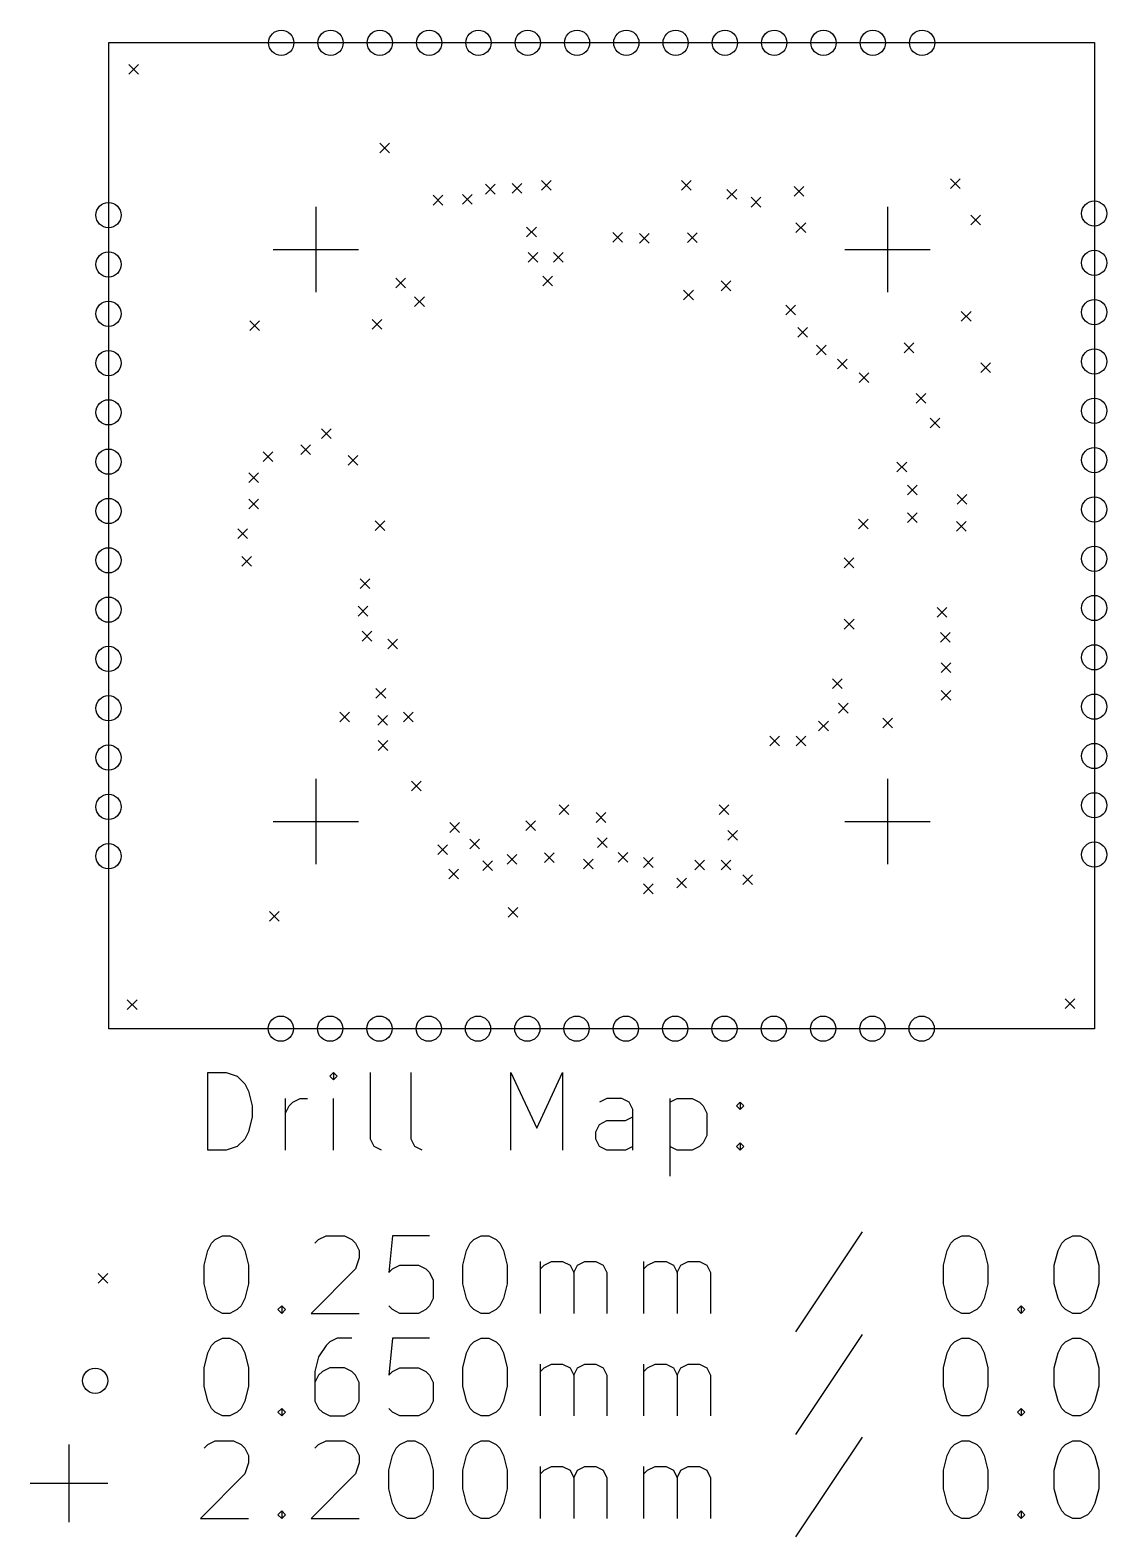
# Model space of a CAD drawing. Extents: x 4.76 to 6.82, y -4.71 to -3.17.
# Drawn here: x 4.76 to 5.852, y -4.695 to -3.168 of the extents above; entities that cross this region are included whole.
import ezdxf

# ---------------------------------------------------------------- set-up
doc = ezdxf.new("R2010")
doc.units = 0
doc.header["$MEASUREMENT"] = 0
doc.layers.add('BLACK', color=7, linetype='CONTINUOUS')

msp = doc.modelspace()

# ---------------------------------------------------------------- linework, layer by layer
at = {"layer": 'BLACK', "linetype": 'CONTINUOUS'}
for p, q in [((4.84, -4.18), (4.84, -3.18)), ((4.84, -3.18), (5.84, -3.18)), ((5.84, -3.18), (5.84, -4.18)), ((4.86025, -3.20238), (4.87009, -3.21222)), ((4.87009, -3.20238), (4.86025, -3.21222)), ((5.11489, -3.28226), (5.12473, -3.2921)), ((5.12473, -3.28226), (5.11489, -3.2921)), ((5.22227, -3.32389), (5.23211, -3.33373)), ((5.23211, -3.32389), (5.22227, -3.33373)), ((5.24908, -3.32308), (5.25892, -3.33292)), ((5.25892, -3.32308), (5.24908, -3.33292)), ((5.27908, -3.3199), (5.28892, -3.32974)), ((5.28892, -3.3199), (5.27908, -3.32974)), ((5.42108, -3.3199), (5.43092, -3.32974)), ((5.43092, -3.3199), (5.42108, -3.32974)), ((5.46708, -3.32908), (5.47692, -3.33892)), ((5.47692, -3.32908), (5.46708, -3.33892)), ((5.53529, -3.32625), (5.54513, -3.33609)), ((5.54513, -3.32625), (5.53529, -3.33609)), ((5.69377, -3.31839), (5.70361, -3.32823)), ((5.70361, -3.31839), (5.69377, -3.32823)), ((5.16908, -3.33508), (5.17892, -3.34492)), ((5.17892, -3.33508), (5.16908, -3.34492)), ((5.19879, -3.33426), (5.20864, -3.3441)), ((5.20864, -3.33426), (5.19879, -3.3441)), ((5.49146, -3.33709), (5.5013, -3.34693)), ((5.5013, -3.33709), (5.49146, -3.34693)), ((5.05, -3.34669), (5.05, -3.43331)), ((5.63, -3.34669), (5.63, -3.43331)), ((5.71426, -3.35508), (5.7241, -3.36492)), ((5.7241, -3.35508), (5.71426, -3.36492)), ((5.26389, -3.36739), (5.27373, -3.37724)), ((5.27373, -3.36739), (5.26389, -3.37724)), ((5.35139, -3.37277), (5.36123, -3.38261)), ((5.36123, -3.37277), (5.35139, -3.38261)), ((5.37841, -3.37379), (5.38825, -3.38363)), ((5.38825, -3.37379), (5.37841, -3.38363)), ((5.42708, -3.37308), (5.43692, -3.38292)), ((5.43692, -3.37308), (5.42708, -3.38292)), ((5.53708, -3.36308), (5.54692, -3.37292)), ((5.54692, -3.36308), (5.53708, -3.37292)), ((5.00669, -3.39), (5.09331, -3.39)), ((5.58669, -3.39), (5.67331, -3.39)), ((5.26544, -3.39301), (5.27528, -3.40286)), ((5.27528, -3.39301), (5.26544, -3.40286)), ((5.2911, -3.39294), (5.30094, -3.40278)), ((5.30094, -3.39294), (5.2911, -3.40278)), ((5.13108, -3.41908), (5.14092, -3.42892)), ((5.14092, -3.41908), (5.13108, -3.42892)), ((5.2804, -3.41708), (5.29024, -3.42692)), ((5.29024, -3.41708), (5.2804, -3.42692)), ((5.42314, -3.43118), (5.43298, -3.44102)), ((5.43298, -3.43118), (5.42314, -3.44102)), ((5.46108, -3.4219), (5.47092, -3.43174)), ((5.47092, -3.4219), (5.46108, -3.43174)), ((5.15028, -3.43795), (5.16012, -3.44779)), ((5.16012, -3.43795), (5.15028, -3.44779)), ((5.52679, -3.44655), (5.53663, -3.45639)), ((5.53663, -3.44655), (5.52679, -3.45639)), ((4.98308, -3.46224), (4.99292, -3.47208)), ((4.99292, -3.46224), (4.98308, -3.47208)), ((5.10708, -3.46108), (5.11692, -3.47092)), ((5.11692, -3.46108), (5.10708, -3.47092)), ((5.70477, -3.45277), (5.71461, -3.46261)), ((5.71461, -3.45277), (5.70477, -3.46261)), ((5.53908, -3.46908), (5.54892, -3.47892)), ((5.54892, -3.46908), (5.53908, -3.47892)), ((5.55772, -3.48684), (5.56757, -3.49668)), ((5.56757, -3.48684), (5.55772, -3.49668)), ((5.64677, -3.48477), (5.65661, -3.49461)), ((5.65661, -3.48477), (5.64677, -3.49461)), ((5.57908, -3.50108), (5.58892, -3.51092)), ((5.58892, -3.50108), (5.57908, -3.51092)), ((5.72456, -3.50498), (5.7344, -3.51483)), ((5.7344, -3.50498), (5.72456, -3.51483)), ((5.60108, -3.51508), (5.61092, -3.52492)), ((5.61092, -3.51508), (5.60108, -3.52492)), ((5.65908, -3.53608), (5.66892, -3.54592)), ((5.66892, -3.53608), (5.65908, -3.54592)), ((5.05577, -3.57177), (5.06561, -3.58161)), ((5.06561, -3.57177), (5.05577, -3.58161)), ((5.67308, -3.56108), (5.68292, -3.57092)), ((5.68292, -3.56108), (5.67308, -3.57092)), ((5.0349, -3.58808), (5.04474, -3.59792)), ((5.04474, -3.58808), (5.0349, -3.59792)), ((4.99667, -3.59523), (5.00651, -3.60507)), ((5.00651, -3.59523), (4.99667, -3.60507)), ((5.08277, -3.59877), (5.09261, -3.60861)), ((5.09261, -3.59877), (5.08277, -3.60861)), ((4.98197, -3.61626), (4.99181, -3.62611)), ((4.99181, -3.61626), (4.98197, -3.62611)), ((5.63953, -3.60567), (5.64937, -3.61551)), ((5.64937, -3.60567), (5.63953, -3.61551)), ((5.65014, -3.62904), (5.65998, -3.63888)), ((5.65998, -3.62904), (5.65014, -3.63888)), ((4.98212, -3.64304), (4.99196, -3.65288)), ((4.99196, -3.64304), (4.98212, -3.65288)), ((5.70044, -3.63848), (5.71028, -3.64832)), ((5.71028, -3.63848), (5.70044, -3.64832)), ((5.11027, -3.66508), (5.12012, -3.67492)), ((5.12012, -3.66508), (5.11027, -3.67492)), ((5.60051, -3.66337), (5.61036, -3.67322)), ((5.61036, -3.66337), (5.60051, -3.67322)), ((5.65014, -3.65708), (5.65998, -3.66692)), ((5.65998, -3.65708), (5.65014, -3.66692)), ((5.69977, -3.66577), (5.70961, -3.67561)), ((5.70961, -3.66577), (5.69977, -3.67561)), ((4.97108, -3.67308), (4.98092, -3.68292)), ((4.98092, -3.67308), (4.97108, -3.68292)), ((4.97508, -3.70108), (4.98492, -3.71092)), ((4.98492, -3.70108), (4.97508, -3.71092)), ((5.58586, -3.70274), (5.59571, -3.71259)), ((5.59571, -3.70274), (5.58586, -3.71259)), ((5.09508, -3.72378), (5.10492, -3.73362)), ((5.10492, -3.72378), (5.09508, -3.73362)), ((5.09286, -3.75176), (5.1027, -3.7616)), ((5.1027, -3.75176), (5.09286, -3.7616)), ((5.68035, -3.75297), (5.69019, -3.76281)), ((5.69019, -3.75297), (5.68035, -3.76281)), ((5.58608, -3.76495), (5.59592, -3.77479)), ((5.59592, -3.76495), (5.58608, -3.77479)), ((5.09708, -3.77708), (5.10692, -3.78692)), ((5.10692, -3.77708), (5.09708, -3.78692)), ((5.12308, -3.78508), (5.13292, -3.79492)), ((5.13292, -3.78508), (5.12308, -3.79492)), ((5.68375, -3.77841), (5.69359, -3.78825)), ((5.69359, -3.77841), (5.68375, -3.78825)), ((5.68426, -3.80908), (5.6941, -3.81892)), ((5.6941, -3.80908), (5.68426, -3.81892)), ((5.57413, -3.82511), (5.58398, -3.83495)), ((5.58398, -3.82511), (5.57413, -3.83495)), ((5.11108, -3.83508), (5.12092, -3.84492)), ((5.12092, -3.83508), (5.11108, -3.84492)), ((5.68426, -3.83708), (5.6941, -3.84692)), ((5.6941, -3.83708), (5.68426, -3.84692)), ((5.07426, -3.85908), (5.0841, -3.86892)), ((5.0841, -3.85908), (5.07426, -3.86892)), ((5.11305, -3.86229), (5.12289, -3.87213)), ((5.12289, -3.86229), (5.11305, -3.87213)), ((5.13908, -3.85908), (5.14892, -3.86892)), ((5.14892, -3.85908), (5.13908, -3.86892)), ((5.58008, -3.85008), (5.58992, -3.85992)), ((5.58992, -3.85008), (5.58008, -3.85992)), ((5.56008, -3.86808), (5.56992, -3.87792)), ((5.56992, -3.86808), (5.56008, -3.87792)), ((5.62508, -3.86508), (5.63492, -3.87492)), ((5.63492, -3.86508), (5.62508, -3.87492)), ((5.11333, -3.88795), (5.12317, -3.89779)), ((5.12317, -3.88795), (5.11333, -3.89779)), ((5.51065, -3.88327), (5.52049, -3.89311)), ((5.52049, -3.88327), (5.51065, -3.89311)), ((5.53727, -3.88327), (5.54711, -3.89311)), ((5.54711, -3.88327), (5.53727, -3.89311)), ((5.05, -3.92669), (5.05, -4.01331)), ((5.14708, -3.9289), (5.15692, -3.93874)), ((5.15692, -3.9289), (5.14708, -3.93874)), ((5.63, -3.92669), (5.63, -4.01331)), ((5.29684, -3.95307), (5.30668, -3.96291)), ((5.30668, -3.95307), (5.29684, -3.96291)), ((5.45908, -3.95308), (5.46892, -3.96292)), ((5.46892, -3.95308), (5.45908, -3.96292)), ((5.00669, -3.97), (5.09331, -3.97)), ((5.18608, -3.97108), (5.19592, -3.98092)), ((5.19592, -3.97108), (5.18608, -3.98092)), ((5.26303, -3.96908), (5.27287, -3.97892)), ((5.27287, -3.96908), (5.26303, -3.97892)), ((5.33448, -3.96095), (5.34432, -3.9708)), ((5.34432, -3.96095), (5.33448, -3.9708)), ((5.58669, -3.97), (5.67331, -3.97)), ((5.3356, -3.98659), (5.34544, -3.99644)), ((5.34544, -3.98659), (5.3356, -3.99644)), ((5.46808, -3.97908), (5.47792, -3.98892)), ((5.47792, -3.97908), (5.46808, -3.98892)), ((5.17371, -3.99357), (5.18355, -4.00341)), ((5.18355, -3.99357), (5.17371, -4.00341)), ((5.20612, -3.9879), (5.21596, -3.99774)), ((5.21596, -3.9879), (5.20612, -3.99774)), ((5.28185, -4.00166), (5.29169, -4.01151)), ((5.29169, -4.00166), (5.28185, -4.01151)), ((5.35665, -4.00128), (5.36649, -4.01112)), ((5.36649, -4.00128), (5.35665, -4.01112)), ((5.21937, -4.00988), (5.22922, -4.01972)), ((5.22922, -4.00988), (5.21937, -4.01972)), ((5.2442, -4.00338), (5.25404, -4.01322)), ((5.25404, -4.00338), (5.2442, -4.01322)), ((5.3215, -4.00804), (5.33134, -4.01788)), ((5.33134, -4.00804), (5.3215, -4.01788)), ((5.38226, -4.00655), (5.3921, -4.01639)), ((5.3921, -4.00655), (5.38226, -4.01639)), ((5.43446, -4.00908), (5.4443, -4.01892)), ((5.4443, -4.00908), (5.43446, -4.01892)), ((5.46108, -4.00908), (5.47092, -4.01892)), ((5.47092, -4.00908), (5.46108, -4.01892)), ((5.18508, -4.01826), (5.19492, -4.0281)), ((5.19492, -4.01826), (5.18508, -4.0281)), ((5.41631, -4.02723), (5.42615, -4.03707)), ((5.42615, -4.02723), (5.41631, -4.03707)), ((5.48308, -4.02408), (5.49292, -4.03392)), ((5.49292, -4.02408), (5.48308, -4.03392)), ((5.38246, -4.03326), (5.3923, -4.0431)), ((5.3923, -4.03326), (5.38246, -4.0431)), ((5.00308, -4.06108), (5.01292, -4.07092)), ((5.01292, -4.06108), (5.00308, -4.07092)), ((5.24508, -4.05708), (5.25492, -4.06692)), ((5.25492, -4.05708), (5.24508, -4.06692)), ((4.85886, -4.15059), (4.8687, -4.16043)), ((4.8687, -4.15059), (4.85886, -4.16043)), ((5.81004, -4.1498), (5.81988, -4.15965)), ((5.81988, -4.1498), (5.81004, -4.15965)), ((5.84, -4.18), (4.84, -4.18)), ((4.94044, -4.30322), (4.94044, -4.22448)), ((4.94044, -4.22448), (4.95919, -4.22448)), ((4.95919, -4.22448), (4.97044, -4.22823)), ((4.97044, -4.22823), (4.97794, -4.23573)), ((5.06792, -4.22448), (5.06418, -4.22823)), ((5.06418, -4.22823), (5.06792, -4.23198)), ((5.07167, -4.22823), (5.06792, -4.22448)), ((5.06792, -4.22448), (5.06792, -4.23198)), ((5.06792, -4.23198), (5.07167, -4.22823)), ((5.10542, -4.29197), (5.10542, -4.22448)), ((5.14666, -4.29197), (5.14666, -4.22448)), ((5.2479, -4.30322), (5.2479, -4.22448)), ((5.2479, -4.22448), (5.27415, -4.28072)), ((5.27415, -4.28072), (5.3004, -4.22448)), ((5.3004, -4.22448), (5.3004, -4.30322)), ((4.97794, -4.23573), (4.98169, -4.24323)), ((4.98169, -4.24323), (4.98543, -4.25822)), ((4.98543, -4.25822), (4.98543, -4.26947)), ((5.01918, -4.30322), (5.01918, -4.25073)), ((5.01918, -4.26572), (5.02293, -4.25822)), ((5.02293, -4.25822), (5.02668, -4.25448)), ((5.02668, -4.25448), (5.03418, -4.25073)), ((5.03418, -4.25073), (5.04168, -4.25073)), ((5.06792, -4.30322), (5.06792, -4.25073)), ((5.34539, -4.25073), (5.33789, -4.25448)), ((5.36039, -4.25073), (5.34539, -4.25073)), ((5.36789, -4.25448), (5.36039, -4.25073)), ((5.37164, -4.26197), (5.36789, -4.25448)), ((5.37164, -4.30322), (5.37164, -4.26197)), ((5.40913, -4.25073), (5.40913, -4.32947)), ((5.40913, -4.25448), (5.41663, -4.25073)), ((5.41663, -4.25073), (5.43163, -4.25073)), ((5.43163, -4.25073), (5.43913, -4.25448)), ((5.43913, -4.25448), (5.44288, -4.25822)), ((5.44288, -4.25822), (5.44663, -4.26572)), ((5.47662, -4.25822), (5.48037, -4.25448)), ((5.48037, -4.26197), (5.47662, -4.25822)), ((5.48037, -4.25448), (5.48412, -4.25822)), ((5.48037, -4.25448), (5.48037, -4.26197)), ((5.48412, -4.25822), (5.48037, -4.26197)), ((4.98543, -4.26947), (4.98169, -4.28447)), ((5.33414, -4.28447), (5.33789, -4.27697)), ((5.33789, -4.27697), (5.34539, -4.27322)), ((5.34539, -4.27322), (5.36414, -4.27322)), ((5.36414, -4.27322), (5.37164, -4.26947)), ((5.44663, -4.26572), (5.44663, -4.28822)), ((4.97794, -4.29197), (4.97044, -4.29947)), ((4.98169, -4.28447), (4.97794, -4.29197)), ((5.10917, -4.29947), (5.10542, -4.29197)), ((5.15041, -4.29947), (5.14666, -4.29197)), ((5.33414, -4.29197), (5.33414, -4.28447)), ((5.33789, -4.29947), (5.33414, -4.29197)), ((5.44663, -4.28822), (5.44288, -4.29572)), ((4.95919, -4.30322), (4.94044, -4.30322)), ((4.97044, -4.29947), (4.95919, -4.30322)), ((5.11667, -4.30322), (5.10917, -4.29947)), ((5.15791, -4.30322), (5.15041, -4.29947)), ((5.34539, -4.30322), (5.33789, -4.29947)), ((5.36414, -4.30322), (5.34539, -4.30322)), ((5.37164, -4.29947), (5.36414, -4.30322)), ((5.41663, -4.30322), (5.40913, -4.29947)), ((5.43163, -4.30322), (5.41663, -4.30322)), ((5.43913, -4.29947), (5.43163, -4.30322)), ((5.44288, -4.29572), (5.43913, -4.29947)), ((5.47662, -4.29947), (5.48037, -4.29572)), ((5.48037, -4.30322), (5.47662, -4.29947)), ((5.48037, -4.29572), (5.48412, -4.29947)), ((5.48037, -4.29572), (5.48037, -4.30322)), ((5.48412, -4.29947), (5.48037, -4.30322)), ((4.94044, -4.40483), (4.94419, -4.39733)), ((4.94419, -4.39733), (4.94794, -4.39358)), ((4.94794, -4.39358), (4.95544, -4.38983)), ((4.95544, -4.38983), (4.96294, -4.38983)), ((4.96294, -4.38983), (4.97044, -4.39358)), ((4.97044, -4.39358), (4.97419, -4.39733)), ((4.97419, -4.39733), (4.97794, -4.40483)), ((5.04918, -4.39733), (5.05293, -4.39358)), ((5.05293, -4.39358), (5.06043, -4.38983)), ((5.06043, -4.38983), (5.07917, -4.38983)), ((5.07917, -4.38983), (5.08667, -4.39358)), ((5.08667, -4.39358), (5.09042, -4.39733)), ((5.09042, -4.39733), (5.09417, -4.40483)), ((5.12792, -4.38983), (5.12417, -4.42733)), ((5.16541, -4.38983), (5.12792, -4.38983)), ((5.20291, -4.40483), (5.20666, -4.39733)), ((5.20666, -4.39733), (5.21041, -4.39358)), ((5.21041, -4.39358), (5.21791, -4.38983)), ((5.21791, -4.38983), (5.2254, -4.38983)), ((5.2254, -4.38983), (5.2329, -4.39358)), ((5.2329, -4.39358), (5.23665, -4.39733)), ((5.23665, -4.39733), (5.2404, -4.40483)), ((5.60411, -4.38608), (5.53662, -4.48732)), ((5.69035, -4.40483), (5.6941, -4.39733)), ((5.6941, -4.39733), (5.69785, -4.39358)), ((5.69785, -4.39358), (5.70534, -4.38983)), ((5.70534, -4.38983), (5.71284, -4.38983)), ((5.71284, -4.38983), (5.72034, -4.39358)), ((5.72034, -4.39358), (5.72409, -4.39733)), ((5.72409, -4.39733), (5.72784, -4.40483)), ((5.80283, -4.40483), (5.80658, -4.39733)), ((5.80658, -4.39733), (5.81033, -4.39358)), ((5.81033, -4.39358), (5.81783, -4.38983)), ((5.81783, -4.38983), (5.82533, -4.38983)), ((5.82533, -4.38983), (5.83283, -4.39358)), ((5.83283, -4.39358), (5.83658, -4.39733)), ((5.83658, -4.39733), (5.84033, -4.40483)), ((4.93669, -4.41983), (4.94044, -4.40483)), ((4.97794, -4.40483), (4.98169, -4.41983)), ((5.09417, -4.41233), (5.09042, -4.42358)), ((5.09417, -4.40483), (5.09417, -4.41233)), ((5.19916, -4.41983), (5.20291, -4.40483)), ((5.2404, -4.40483), (5.24415, -4.41983)), ((5.6866, -4.41983), (5.69035, -4.40483)), ((5.72784, -4.40483), (5.73159, -4.41983)), ((5.79908, -4.41983), (5.80283, -4.40483)), ((5.84033, -4.40483), (5.84408, -4.41983)), ((4.82917, -4.42803), (4.83902, -4.43787)), ((4.83902, -4.42803), (4.82917, -4.43787)), ((4.93669, -4.43858), (4.93669, -4.41983)), ((4.98169, -4.41983), (4.98169, -4.43858)), ((5.09042, -4.42358), (5.04543, -4.46857)), ((5.12417, -4.42733), (5.12792, -4.42358)), ((5.12792, -4.42358), (5.13542, -4.41983)), ((5.13542, -4.41983), (5.15416, -4.41983)), ((5.15416, -4.41983), (5.16166, -4.42358)), ((5.16166, -4.42358), (5.16541, -4.42733)), ((5.16541, -4.42733), (5.16916, -4.43483)), ((5.19916, -4.43858), (5.19916, -4.41983)), ((5.24415, -4.41983), (5.24415, -4.43858)), ((5.2779, -4.46857), (5.2779, -4.41608)), ((5.2779, -4.42358), (5.28165, -4.41983)), ((5.28165, -4.41983), (5.28915, -4.41608)), ((5.28915, -4.41608), (5.3004, -4.41608)), ((5.3004, -4.41608), (5.30789, -4.41983)), ((5.30789, -4.41983), (5.31164, -4.42733)), ((5.31164, -4.42733), (5.31539, -4.41983)), ((5.31164, -4.42733), (5.31164, -4.46857)), ((5.31539, -4.41983), (5.32289, -4.41608)), ((5.32289, -4.41608), (5.33414, -4.41608)), ((5.33414, -4.41608), (5.34164, -4.41983)), ((5.34164, -4.41983), (5.34539, -4.42733)), ((5.34539, -4.42733), (5.34539, -4.46857)), ((5.38289, -4.46857), (5.38289, -4.41608)), ((5.38289, -4.42358), (5.38663, -4.41983)), ((5.38663, -4.41983), (5.39413, -4.41608)), ((5.39413, -4.41608), (5.40538, -4.41608)), ((5.40538, -4.41608), (5.41288, -4.41983)), ((5.41288, -4.41983), (5.41663, -4.42733)), ((5.41663, -4.42733), (5.42038, -4.41983)), ((5.41663, -4.42733), (5.41663, -4.46857)), ((5.42038, -4.41983), (5.42788, -4.41608)), ((5.42788, -4.41608), (5.43913, -4.41608)), ((5.43913, -4.41608), (5.44663, -4.41983)), ((5.44663, -4.41983), (5.45038, -4.42733)), ((5.45038, -4.42733), (5.45038, -4.46857)), ((5.6866, -4.43858), (5.6866, -4.41983)), ((5.73159, -4.41983), (5.73159, -4.43858)), ((5.79908, -4.43858), (5.79908, -4.41983)), ((5.84408, -4.41983), (5.84408, -4.43858)), ((4.94044, -4.45358), (4.93669, -4.43858)), ((4.98169, -4.43858), (4.97794, -4.45358)), ((5.16916, -4.43483), (5.16916, -4.45358)), ((5.20291, -4.45358), (5.19916, -4.43858)), ((5.24415, -4.43858), (5.2404, -4.45358)), ((5.69035, -4.45358), (5.6866, -4.43858)), ((5.73159, -4.43858), (5.72784, -4.45358)), ((5.80283, -4.45358), (5.79908, -4.43858)), ((5.84408, -4.43858), (5.84033, -4.45358)), ((4.94419, -4.46107), (4.94044, -4.45358)), ((4.97794, -4.45358), (4.97419, -4.46107)), ((5.16916, -4.45358), (5.16541, -4.46107)), ((5.20666, -4.46107), (5.20291, -4.45358)), ((5.2404, -4.45358), (5.23665, -4.46107)), ((5.6941, -4.46107), (5.69035, -4.45358)), ((5.72784, -4.45358), (5.72409, -4.46107)), ((5.80658, -4.46107), (5.80283, -4.45358)), ((5.84033, -4.45358), (5.83658, -4.46107)), ((4.94794, -4.46482), (4.94419, -4.46107)), ((4.95544, -4.46857), (4.94794, -4.46482)), ((4.96294, -4.46857), (4.95544, -4.46857)), ((4.97044, -4.46482), (4.96294, -4.46857)), ((4.97419, -4.46107), (4.97044, -4.46482)), ((5.01168, -4.46482), (5.01543, -4.46107)), ((5.01543, -4.46857), (5.01168, -4.46482)), ((5.01543, -4.46107), (5.01918, -4.46482)), ((5.01543, -4.46107), (5.01543, -4.46857)), ((5.01918, -4.46482), (5.01543, -4.46857)), ((5.04543, -4.46857), (5.09417, -4.46857)), ((5.12792, -4.46482), (5.12417, -4.46107)), ((5.13542, -4.46857), (5.12792, -4.46482)), ((5.15416, -4.46857), (5.13542, -4.46857)), ((5.16166, -4.46482), (5.15416, -4.46857)), ((5.16541, -4.46107), (5.16166, -4.46482)), ((5.21041, -4.46482), (5.20666, -4.46107)), ((5.21791, -4.46857), (5.21041, -4.46482)), ((5.2254, -4.46857), (5.21791, -4.46857)), ((5.2329, -4.46482), (5.2254, -4.46857)), ((5.23665, -4.46107), (5.2329, -4.46482)), ((5.69785, -4.46482), (5.6941, -4.46107)), ((5.70534, -4.46857), (5.69785, -4.46482)), ((5.71284, -4.46857), (5.70534, -4.46857)), ((5.72034, -4.46482), (5.71284, -4.46857)), ((5.72409, -4.46107), (5.72034, -4.46482)), ((5.76159, -4.46482), (5.76534, -4.46107)), ((5.76534, -4.46857), (5.76159, -4.46482)), ((5.76534, -4.46107), (5.76909, -4.46482)), ((5.76534, -4.46107), (5.76534, -4.46857)), ((5.76909, -4.46482), (5.76534, -4.46857)), ((5.81033, -4.46482), (5.80658, -4.46107)), ((5.81783, -4.46857), (5.81033, -4.46482)), ((5.82533, -4.46857), (5.81783, -4.46857)), ((5.83283, -4.46482), (5.82533, -4.46857)), ((5.83658, -4.46107), (5.83283, -4.46482)), ((5.60411, -4.49002), (5.53662, -4.59126)), ((4.94044, -4.50877), (4.94419, -4.50127)), ((4.94419, -4.50127), (4.94794, -4.49752)), ((4.94794, -4.49752), (4.95544, -4.49377)), ((4.95544, -4.49377), (4.96294, -4.49377)), ((4.96294, -4.49377), (4.97044, -4.49752)), ((4.97044, -4.49752), (4.97419, -4.50127)), ((4.97419, -4.50127), (4.97794, -4.50877)), ((5.06043, -4.50127), (5.05293, -4.51252)), ((5.06418, -4.49752), (5.06043, -4.50127)), ((5.07167, -4.49377), (5.06418, -4.49752)), ((5.08667, -4.49377), (5.07167, -4.49377)), ((5.12792, -4.49377), (5.12417, -4.53127)), ((5.16541, -4.49377), (5.12792, -4.49377)), ((5.20291, -4.50877), (5.20666, -4.50127)), ((5.20666, -4.50127), (5.21041, -4.49752)), ((5.21041, -4.49752), (5.21791, -4.49377)), ((5.21791, -4.49377), (5.2254, -4.49377)), ((5.2254, -4.49377), (5.2329, -4.49752)), ((5.2329, -4.49752), (5.23665, -4.50127)), ((5.23665, -4.50127), (5.2404, -4.50877)), ((5.69035, -4.50877), (5.6941, -4.50127)), ((5.6941, -4.50127), (5.69785, -4.49752)), ((5.69785, -4.49752), (5.70534, -4.49377)), ((5.70534, -4.49377), (5.71284, -4.49377)), ((5.71284, -4.49377), (5.72034, -4.49752)), ((5.72034, -4.49752), (5.72409, -4.50127)), ((5.72409, -4.50127), (5.72784, -4.50877)), ((5.80283, -4.50877), (5.80658, -4.50127)), ((5.80658, -4.50127), (5.81033, -4.49752)), ((5.81033, -4.49752), (5.81783, -4.49377)), ((5.81783, -4.49377), (5.82533, -4.49377)), ((5.82533, -4.49377), (5.83283, -4.49752)), ((5.83283, -4.49752), (5.83658, -4.50127)), ((5.83658, -4.50127), (5.84033, -4.50877)), ((4.93669, -4.52377), (4.94044, -4.50877)), ((4.97794, -4.50877), (4.98169, -4.52377)), ((5.05293, -4.51252), (5.04918, -4.52752)), ((5.19916, -4.52377), (5.20291, -4.50877)), ((5.2404, -4.50877), (5.24415, -4.52377)), ((5.2779, -4.57251), (5.2779, -4.52002)), ((5.28165, -4.52377), (5.28915, -4.52002)), ((5.28915, -4.52002), (5.3004, -4.52002)), ((5.3004, -4.52002), (5.30789, -4.52377)), ((5.31539, -4.52377), (5.32289, -4.52002)), ((5.32289, -4.52002), (5.33414, -4.52002)), ((5.33414, -4.52002), (5.34164, -4.52377)), ((5.38289, -4.57251), (5.38289, -4.52002)), ((5.38663, -4.52377), (5.39413, -4.52002)), ((5.39413, -4.52002), (5.40538, -4.52002)), ((5.40538, -4.52002), (5.41288, -4.52377)), ((5.42038, -4.52377), (5.42788, -4.52002)), ((5.42788, -4.52002), (5.43913, -4.52002)), ((5.43913, -4.52002), (5.44663, -4.52377)), ((5.6866, -4.52377), (5.69035, -4.50877)), ((5.72784, -4.50877), (5.73159, -4.52377)), ((5.79908, -4.52377), (5.80283, -4.50877)), ((5.84033, -4.50877), (5.84408, -4.52377)), ((4.93669, -4.54251), (4.93669, -4.52377)), ((4.98169, -4.52377), (4.98169, -4.54251)), ((5.04918, -4.52752), (5.04918, -4.55751)), ((5.05293, -4.53127), (5.04918, -4.53876)), ((5.05668, -4.52752), (5.05293, -4.53127)), ((5.06418, -4.52377), (5.05668, -4.52752)), ((5.07917, -4.52377), (5.06418, -4.52377)), ((5.08667, -4.52752), (5.07917, -4.52377)), ((5.09042, -4.53127), (5.08667, -4.52752)), ((5.09417, -4.53876), (5.09042, -4.53127)), ((5.12417, -4.53127), (5.12792, -4.52752)), ((5.12792, -4.52752), (5.13542, -4.52377)), ((5.13542, -4.52377), (5.15416, -4.52377)), ((5.15416, -4.52377), (5.16166, -4.52752)), ((5.16166, -4.52752), (5.16541, -4.53127)), ((5.16541, -4.53127), (5.16916, -4.53876)), ((5.19916, -4.54251), (5.19916, -4.52377)), ((5.24415, -4.52377), (5.24415, -4.54251)), ((5.2779, -4.52752), (5.28165, -4.52377)), ((5.30789, -4.52377), (5.31164, -4.53127)), ((5.31164, -4.53127), (5.31539, -4.52377)), ((5.31164, -4.53127), (5.31164, -4.57251)), ((5.34164, -4.52377), (5.34539, -4.53127)), ((5.34539, -4.53127), (5.34539, -4.57251)), ((5.38289, -4.52752), (5.38663, -4.52377)), ((5.41288, -4.52377), (5.41663, -4.53127)), ((5.41663, -4.53127), (5.42038, -4.52377)), ((5.41663, -4.53127), (5.41663, -4.57251)), ((5.44663, -4.52377), (5.45038, -4.53127)), ((5.45038, -4.53127), (5.45038, -4.57251)), ((5.6866, -4.54251), (5.6866, -4.52377)), ((5.73159, -4.52377), (5.73159, -4.54251)), ((5.79908, -4.54251), (5.79908, -4.52377)), ((5.84408, -4.52377), (5.84408, -4.54251)), ((4.94044, -4.55751), (4.93669, -4.54251)), ((4.98169, -4.54251), (4.97794, -4.55751)), ((5.09417, -4.55751), (5.09417, -4.53876)), ((5.16916, -4.53876), (5.16916, -4.55751)), ((5.20291, -4.55751), (5.19916, -4.54251)), ((5.24415, -4.54251), (5.2404, -4.55751)), ((5.69035, -4.55751), (5.6866, -4.54251)), ((5.73159, -4.54251), (5.72784, -4.55751)), ((5.80283, -4.55751), (5.79908, -4.54251)), ((5.84408, -4.54251), (5.84033, -4.55751)), ((4.94419, -4.56501), (4.94044, -4.55751)), ((4.94794, -4.56876), (4.94419, -4.56501)), ((4.97419, -4.56501), (4.97044, -4.56876)), ((4.97794, -4.55751), (4.97419, -4.56501)), ((5.01168, -4.56876), (5.01543, -4.56501)), ((5.01543, -4.56501), (5.01918, -4.56876)), ((5.01543, -4.56501), (5.01543, -4.57251)), ((5.04918, -4.55751), (5.05293, -4.56501)), ((5.05293, -4.56501), (5.05668, -4.56876)), ((5.08667, -4.56876), (5.09042, -4.56501)), ((5.09042, -4.56501), (5.09417, -4.55751)), ((5.12792, -4.56876), (5.12417, -4.56501)), ((5.16541, -4.56501), (5.16166, -4.56876)), ((5.16916, -4.55751), (5.16541, -4.56501)), ((5.20666, -4.56501), (5.20291, -4.55751)), ((5.21041, -4.56876), (5.20666, -4.56501)), ((5.23665, -4.56501), (5.2329, -4.56876)), ((5.2404, -4.55751), (5.23665, -4.56501)), ((5.6941, -4.56501), (5.69035, -4.55751)), ((5.69785, -4.56876), (5.6941, -4.56501)), ((5.72409, -4.56501), (5.72034, -4.56876)), ((5.72784, -4.55751), (5.72409, -4.56501)), ((5.76159, -4.56876), (5.76534, -4.56501)), ((5.76534, -4.56501), (5.76909, -4.56876)), ((5.76534, -4.56501), (5.76534, -4.57251)), ((5.80658, -4.56501), (5.80283, -4.55751)), ((5.81033, -4.56876), (5.80658, -4.56501)), ((5.83658, -4.56501), (5.83283, -4.56876)), ((5.84033, -4.55751), (5.83658, -4.56501)), ((4.95544, -4.57251), (4.94794, -4.56876)), ((4.96294, -4.57251), (4.95544, -4.57251)), ((4.97044, -4.56876), (4.96294, -4.57251)), ((5.01543, -4.57251), (5.01168, -4.56876)), ((5.01918, -4.56876), (5.01543, -4.57251)), ((5.05668, -4.56876), (5.06418, -4.57251)), ((5.06418, -4.57251), (5.07917, -4.57251)), ((5.07917, -4.57251), (5.08667, -4.56876)), ((5.13542, -4.57251), (5.12792, -4.56876)), ((5.15416, -4.57251), (5.13542, -4.57251)), ((5.16166, -4.56876), (5.15416, -4.57251)), ((5.21791, -4.57251), (5.21041, -4.56876)), ((5.2254, -4.57251), (5.21791, -4.57251)), ((5.2329, -4.56876), (5.2254, -4.57251)), ((5.70534, -4.57251), (5.69785, -4.56876)), ((5.71284, -4.57251), (5.70534, -4.57251)), ((5.72034, -4.56876), (5.71284, -4.57251)), ((5.76534, -4.57251), (5.76159, -4.56876)), ((5.76909, -4.56876), (5.76534, -4.57251)), ((5.81783, -4.57251), (5.81033, -4.56876)), ((5.82533, -4.57251), (5.81783, -4.57251)), ((5.83283, -4.56876), (5.82533, -4.57251)), ((4.94044, -4.60146), (4.94794, -4.59771)), ((4.94794, -4.59771), (4.96669, -4.59771)), ((4.96669, -4.59771), (4.97419, -4.60146)), ((5.05293, -4.60146), (5.06043, -4.59771)), ((5.06043, -4.59771), (5.07917, -4.59771)), ((5.07917, -4.59771), (5.08667, -4.60146)), ((5.13542, -4.60146), (5.14292, -4.59771)), ((5.14292, -4.59771), (5.15041, -4.59771)), ((5.15041, -4.59771), (5.15791, -4.60146)), ((5.21041, -4.60146), (5.21791, -4.59771)), ((5.21791, -4.59771), (5.2254, -4.59771)), ((5.2254, -4.59771), (5.2329, -4.60146)), ((5.60411, -4.59396), (5.53662, -4.69519)), ((5.69785, -4.60146), (5.70534, -4.59771)), ((5.70534, -4.59771), (5.71284, -4.59771)), ((5.71284, -4.59771), (5.72034, -4.60146)), ((5.81033, -4.60146), (5.81783, -4.59771)), ((5.81783, -4.59771), (5.82533, -4.59771)), ((5.82533, -4.59771), (5.83283, -4.60146)), ((4.79965, -4.60146), (4.79965, -4.6802)), ((4.93669, -4.60521), (4.94044, -4.60146)), ((4.97419, -4.60146), (4.97794, -4.60521)), ((4.97794, -4.60521), (4.98169, -4.61271)), ((4.98169, -4.61271), (4.98169, -4.6202)), ((5.04918, -4.60521), (5.05293, -4.60146)), ((5.08667, -4.60146), (5.09042, -4.60521)), ((5.09042, -4.60521), (5.09417, -4.61271)), ((5.09417, -4.61271), (5.09417, -4.6202)), ((5.12417, -4.6277), (5.12792, -4.61271)), ((5.12792, -4.61271), (5.13167, -4.60521)), ((5.13167, -4.60521), (5.13542, -4.60146)), ((5.15791, -4.60146), (5.16166, -4.60521)), ((5.16166, -4.60521), (5.16541, -4.61271)), ((5.16541, -4.61271), (5.16916, -4.6277)), ((5.19916, -4.6277), (5.20291, -4.61271)), ((5.20291, -4.61271), (5.20666, -4.60521)), ((5.20666, -4.60521), (5.21041, -4.60146)), ((5.2329, -4.60146), (5.23665, -4.60521)), ((5.23665, -4.60521), (5.2404, -4.61271)), ((5.2404, -4.61271), (5.24415, -4.6277)), ((5.6866, -4.6277), (5.69035, -4.61271)), ((5.69035, -4.61271), (5.6941, -4.60521)), ((5.6941, -4.60521), (5.69785, -4.60146)), ((5.72034, -4.60146), (5.72409, -4.60521)), ((5.72409, -4.60521), (5.72784, -4.61271)), ((5.72784, -4.61271), (5.73159, -4.6277)), ((5.79908, -4.6277), (5.80283, -4.61271)), ((5.80283, -4.61271), (5.80658, -4.60521)), ((5.80658, -4.60521), (5.81033, -4.60146)), ((5.83283, -4.60146), (5.83658, -4.60521)), ((5.83658, -4.60521), (5.84033, -4.61271)), ((5.84033, -4.61271), (5.84408, -4.6277)), ((4.98169, -4.6202), (4.97794, -4.63145)), ((5.09417, -4.6202), (5.09042, -4.63145)), ((5.12417, -4.64645), (5.12417, -4.6277)), ((5.16916, -4.6277), (5.16916, -4.64645)), ((5.19916, -4.64645), (5.19916, -4.6277)), ((5.24415, -4.6277), (5.24415, -4.64645)), ((5.2779, -4.67645), (5.2779, -4.62395)), ((5.2779, -4.63145), (5.28165, -4.6277)), ((5.28165, -4.6277), (5.28915, -4.62395)), ((5.28915, -4.62395), (5.3004, -4.62395)), ((5.3004, -4.62395), (5.30789, -4.6277)), ((5.30789, -4.6277), (5.31164, -4.6352)), ((5.31164, -4.6352), (5.31539, -4.6277)), ((5.31539, -4.6277), (5.32289, -4.62395)), ((5.32289, -4.62395), (5.33414, -4.62395)), ((5.33414, -4.62395), (5.34164, -4.6277)), ((5.34164, -4.6277), (5.34539, -4.6352)), ((5.38289, -4.67645), (5.38289, -4.62395)), ((5.38289, -4.63145), (5.38663, -4.6277)), ((5.38663, -4.6277), (5.39413, -4.62395)), ((5.39413, -4.62395), (5.40538, -4.62395)), ((5.40538, -4.62395), (5.41288, -4.6277)), ((5.41288, -4.6277), (5.41663, -4.6352)), ((5.41663, -4.6352), (5.42038, -4.6277)), ((5.42038, -4.6277), (5.42788, -4.62395)), ((5.42788, -4.62395), (5.43913, -4.62395)), ((5.43913, -4.62395), (5.44663, -4.6277)), ((5.44663, -4.6277), (5.45038, -4.6352)), ((5.6866, -4.64645), (5.6866, -4.6277)), ((5.73159, -4.6277), (5.73159, -4.64645)), ((5.79908, -4.64645), (5.79908, -4.6277)), ((5.84408, -4.6277), (5.84408, -4.64645)), ((4.76028, -4.64083), (4.83902, -4.64083)), ((4.97794, -4.63145), (4.93294, -4.67645)), ((5.09042, -4.63145), (5.04543, -4.67645)), ((5.31164, -4.6352), (5.31164, -4.67645)), ((5.34539, -4.6352), (5.34539, -4.67645)), ((5.41663, -4.6352), (5.41663, -4.67645)), ((5.45038, -4.6352), (5.45038, -4.67645)), ((5.12792, -4.66145), (5.12417, -4.64645)), ((5.16916, -4.64645), (5.16541, -4.66145)), ((5.20291, -4.66145), (5.19916, -4.64645)), ((5.24415, -4.64645), (5.2404, -4.66145)), ((5.69035, -4.66145), (5.6866, -4.64645)), ((5.73159, -4.64645), (5.72784, -4.66145)), ((5.80283, -4.66145), (5.79908, -4.64645)), ((5.84408, -4.64645), (5.84033, -4.66145)), ((5.01168, -4.6727), (5.01543, -4.66895)), ((5.01543, -4.67645), (5.01168, -4.6727)), ((5.01543, -4.66895), (5.01918, -4.6727)), ((5.01543, -4.66895), (5.01543, -4.67645)), ((5.01918, -4.6727), (5.01543, -4.67645)), ((5.13167, -4.66895), (5.12792, -4.66145)), ((5.13542, -4.6727), (5.13167, -4.66895)), ((5.14292, -4.67645), (5.13542, -4.6727)), ((5.15791, -4.6727), (5.15041, -4.67645)), ((5.16166, -4.66895), (5.15791, -4.6727)), ((5.16541, -4.66145), (5.16166, -4.66895)), ((5.20666, -4.66895), (5.20291, -4.66145)), ((5.21041, -4.6727), (5.20666, -4.66895)), ((5.21791, -4.67645), (5.21041, -4.6727)), ((5.2329, -4.6727), (5.2254, -4.67645)), ((5.23665, -4.66895), (5.2329, -4.6727)), ((5.2404, -4.66145), (5.23665, -4.66895)), ((5.6941, -4.66895), (5.69035, -4.66145)), ((5.69785, -4.6727), (5.6941, -4.66895)), ((5.70534, -4.67645), (5.69785, -4.6727)), ((5.72034, -4.6727), (5.71284, -4.67645)), ((5.72409, -4.66895), (5.72034, -4.6727)), ((5.72784, -4.66145), (5.72409, -4.66895)), ((5.76159, -4.6727), (5.76534, -4.66895)), ((5.76534, -4.67645), (5.76159, -4.6727)), ((5.76534, -4.66895), (5.76909, -4.6727)), ((5.76534, -4.66895), (5.76534, -4.67645)), ((5.76909, -4.6727), (5.76534, -4.67645)), ((5.80658, -4.66895), (5.80283, -4.66145)), ((5.81033, -4.6727), (5.80658, -4.66895)), ((5.81783, -4.67645), (5.81033, -4.6727)), ((5.83283, -4.6727), (5.82533, -4.67645)), ((5.83658, -4.66895), (5.83283, -4.6727)), ((5.84033, -4.66145), (5.83658, -4.66895)), ((4.93294, -4.67645), (4.98169, -4.67645)), ((5.04543, -4.67645), (5.09417, -4.67645)), ((5.15041, -4.67645), (5.14292, -4.67645)), ((5.2254, -4.67645), (5.21791, -4.67645)), ((5.71284, -4.67645), (5.70534, -4.67645)), ((5.82533, -4.67645), (5.81783, -4.67645))]:
    msp.add_line(p, q, dxfattribs=at)
at = {"layer": 'BLACK'}
for centre in [(5.015, -3.18039), (5.065, -3.18039), (5.115, -3.18039), (5.165, -3.18039), (5.215, -3.18039), (5.265, -3.18039), (5.315, -3.18039), (5.365, -3.18039), (5.415, -3.18039), (5.465, -3.18039), (5.515, -3.18039), (5.565, -3.18039), (5.615, -3.18039), (5.665, -3.18039), (4.83976, -3.35512), (5.83961, -3.35349), (5.83961, -3.40349), (4.83976, -3.40512), (4.83976, -3.45512), (5.83961, -3.45349), (4.83976, -3.50512), (5.83961, -3.50349), (4.83976, -3.55512), (5.83961, -3.55349), (4.83976, -3.60512), (5.83961, -3.60349), (4.83976, -3.65512), (5.83961, -3.65349), (4.83976, -3.70512), (5.83961, -3.70349), (4.83976, -3.75512), (5.83961, -3.75349), (4.83976, -3.80512), (5.83961, -3.80349), (4.83976, -3.85512), (5.83961, -3.85349), (4.83976, -3.90512), (5.83961, -3.90349), (5.83961, -3.95349), (4.83976, -3.95512), (4.83976, -4.00512), (5.83961, -4.00349), (5.01457, -4.17992), (5.06457, -4.17992), (5.11457, -4.17992), (5.16457, -4.17992), (5.21457, -4.17992), (5.26457, -4.17992), (5.31457, -4.17992), (5.36457, -4.17992), (5.41457, -4.17992), (5.46457, -4.17992), (5.51457, -4.17992), (5.56457, -4.17992), (5.61457, -4.17992), (5.66457, -4.17992), (4.82622, -4.53689)]:
    msp.add_circle(centre, 0.0128, dxfattribs=at)

doc.saveas('drawing.dxf')
